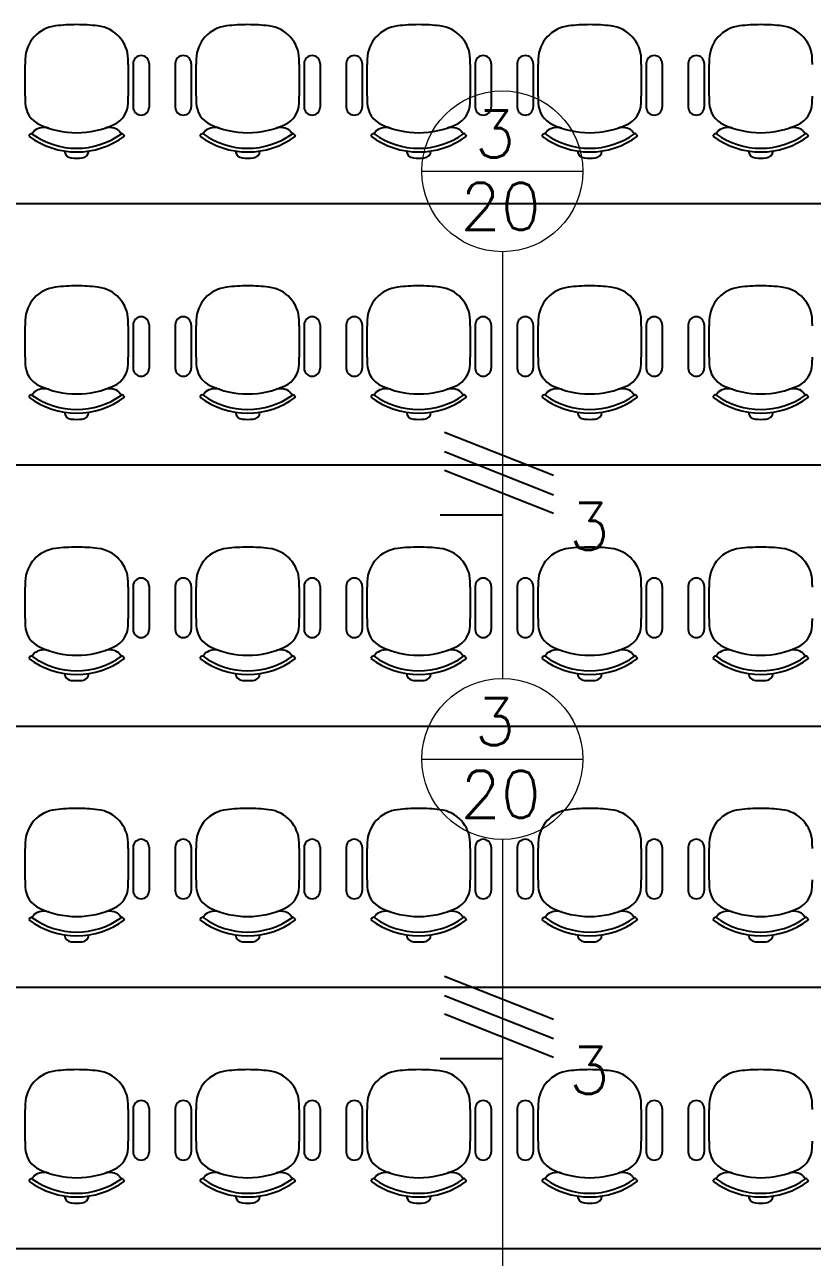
# Model space of a CAD drawing. Extents: x 1.6 to 100.8, y -3.3 to 55.9.
# Drawn here: x 58.605 to 61.619, y 15.222 to 19.94 of the extents above; entities that cross this region are included whole.
import ezdxf

# ---------------------------------------------------------------- set-up
doc = ezdxf.new("R2010")
doc.units = 0
doc.header["$MEASUREMENT"] = 0
doc.layers.get('0').update_dxf_attribs({"linetype": 'CONTINUOUS'})
for name, color, linetype in [('2-MATERIAIS', 2, 'CONTINUOUS'), ('FIACAO', 6, 'CONTINUOUS'), ('Texto', 2, 'CONTINUOUS'), ('Tub_Eletr_parede', 3, 'CONTINUOUS')]:
    doc.layers.add(name, color=color, linetype=linetype)
doc.styles.add('TXT_TEXTO', font='ROMANS.shx')

msp = doc.modelspace()

# ---------------------------------------------------------------- linework, layer by layer
at = {"color": 8}
for p, q in [((58.6068, 19.6671), (58.6068, 19.7875)), ((59.0016, 19.7875), (59.0016, 19.6671)), ((59.0203, 19.7914), (59.0203, 19.6249)), ((59.0814, 19.7914), (59.0814, 19.6249)), ((59.1814, 19.7914), (59.1814, 19.6249)), ((59.2425, 19.7914), (59.2425, 19.6249)), ((59.2613, 19.6671), (59.2613, 19.7875)), ((59.6561, 19.7875), (59.6561, 19.6671)), ((59.6748, 19.7914), (59.6748, 19.6249)), ((59.7359, 19.7914), (59.7359, 19.6249)), ((59.8359, 19.7914), (59.8359, 19.6249)), ((59.897, 19.7914), (59.897, 19.6249)), ((59.9157, 19.6671), (59.9157, 19.7875)), ((60.3105, 19.7875), (60.3105, 19.6671)), ((60.3292, 19.7914), (60.3292, 19.6249)), ((60.3903, 19.7914), (60.3903, 19.6249)), ((60.4903, 19.7914), (60.4903, 19.6249)), ((60.5514, 19.7914), (60.5514, 19.6249)), ((60.5701, 19.6671), (60.5701, 19.7875)), ((60.9649, 19.7875), (60.9649, 19.6671)), ((60.9837, 19.7914), (60.9837, 19.6249)), ((61.0448, 19.7914), (61.0448, 19.6249)), ((61.1448, 19.7914), (61.1448, 19.6249)), ((61.2059, 19.7914), (61.2059, 19.6249)), ((61.2246, 19.6671), (61.2246, 19.7875)), ((58.6426, 19.5352), (58.6332, 19.5226)), ((58.9658, 19.5352), (58.9753, 19.5226)), ((59.2971, 19.5352), (59.2876, 19.5226)), ((59.6202, 19.5352), (59.6297, 19.5226)), ((59.9515, 19.5352), (59.942, 19.5226)), ((60.2747, 19.5352), (60.2842, 19.5226)), ((60.606, 19.5352), (60.5965, 19.5226)), ((60.9291, 19.5352), (60.9386, 19.5226)), ((61.2604, 19.5352), (61.2509, 19.5226)), ((61.5836, 19.5352), (61.593, 19.5226)), ((58.6266, 19.5217), (58.6209, 19.5141)), ((58.9819, 19.5217), (58.9875, 19.5141)), ((59.281, 19.5217), (59.2754, 19.5141)), ((59.6363, 19.5217), (59.642, 19.5141)), ((59.9355, 19.5217), (59.9298, 19.5141)), ((60.2907, 19.5217), (60.2964, 19.5141)), ((60.5899, 19.5217), (60.5842, 19.5141)), ((60.9452, 19.5217), (60.9508, 19.5141)), ((61.2444, 19.5217), (61.2387, 19.5141)), ((61.5996, 19.5217), (61.6053, 19.5141)), ((64.0081, 19.2542), (56.8581, 19.2542)), ((58.6068, 18.6671), (58.6068, 18.7875)), ((59.0016, 18.7875), (59.0016, 18.6671)), ((59.0203, 18.7914), (59.0203, 18.6249)), ((59.0814, 18.7914), (59.0814, 18.6249)), ((59.1814, 18.7914), (59.1814, 18.6249)), ((59.2425, 18.7914), (59.2425, 18.6249)), ((59.2613, 18.6671), (59.2613, 18.7875)), ((59.6561, 18.7875), (59.6561, 18.6671)), ((59.6748, 18.7914), (59.6748, 18.6249)), ((59.7359, 18.7914), (59.7359, 18.6249)), ((59.8359, 18.7914), (59.8359, 18.6249)), ((59.897, 18.7914), (59.897, 18.6249)), ((59.9157, 18.6671), (59.9157, 18.7875)), ((60.3105, 18.7875), (60.3105, 18.6671)), ((60.3292, 18.7914), (60.3292, 18.6249)), ((60.3903, 18.7914), (60.3903, 18.6249)), ((60.4903, 18.7914), (60.4903, 18.6249)), ((60.5514, 18.7914), (60.5514, 18.6249)), ((60.5701, 18.6671), (60.5701, 18.7875)), ((60.9649, 18.7875), (60.9649, 18.6671)), ((60.9837, 18.7914), (60.9837, 18.6249)), ((61.0448, 18.7914), (61.0448, 18.6249)), ((61.1448, 18.7914), (61.1448, 18.6249)), ((61.2059, 18.7914), (61.2059, 18.6249)), ((61.2246, 18.6671), (61.2246, 18.7875)), ((58.6266, 18.5217), (58.6209, 18.5141)), ((58.6426, 18.5352), (58.6332, 18.5226)), ((58.9658, 18.5352), (58.9753, 18.5226)), ((58.9819, 18.5217), (58.9875, 18.5141)), ((59.281, 18.5217), (59.2754, 18.5141)), ((59.2971, 18.5352), (59.2876, 18.5226)), ((59.6202, 18.5352), (59.6297, 18.5226)), ((59.6363, 18.5217), (59.642, 18.5141)), ((59.9355, 18.5217), (59.9298, 18.5141)), ((59.9515, 18.5352), (59.942, 18.5226)), ((60.2747, 18.5352), (60.2842, 18.5226)), ((60.2907, 18.5217), (60.2964, 18.5141)), ((60.5899, 18.5217), (60.5842, 18.5141)), ((60.606, 18.5352), (60.5965, 18.5226)), ((60.9291, 18.5352), (60.9386, 18.5226)), ((60.9452, 18.5217), (60.9508, 18.5141)), ((61.2444, 18.5217), (61.2387, 18.5141)), ((61.2604, 18.5352), (61.2509, 18.5226)), ((61.5836, 18.5352), (61.593, 18.5226)), ((61.5996, 18.5217), (61.6053, 18.5141)), ((64.0081, 18.2542), (56.8581, 18.2542)), ((59.0203, 17.7914), (59.0203, 17.6249)), ((59.0814, 17.7914), (59.0814, 17.6249)), ((59.1814, 17.7914), (59.1814, 17.6249)), ((59.2425, 17.7914), (59.2425, 17.6249)), ((59.6748, 17.7914), (59.6748, 17.6249)), ((59.7359, 17.7914), (59.7359, 17.6249)), ((59.8359, 17.7914), (59.8359, 17.6249)), ((59.897, 17.7914), (59.897, 17.6249)), ((60.3292, 17.7914), (60.3292, 17.6249)), ((60.3903, 17.7914), (60.3903, 17.6249)), ((60.4903, 17.7914), (60.4903, 17.6249)), ((60.5514, 17.7914), (60.5514, 17.6249)), ((60.9837, 17.7914), (60.9837, 17.6249)), ((61.0448, 17.7914), (61.0448, 17.6249)), ((61.1448, 17.7914), (61.1448, 17.6249)), ((61.2059, 17.7914), (61.2059, 17.6249)), ((58.6068, 17.6671), (58.6068, 17.7875)), ((59.0016, 17.7875), (59.0016, 17.6671)), ((59.2613, 17.6671), (59.2613, 17.7875)), ((59.6561, 17.7875), (59.6561, 17.6671)), ((59.9157, 17.6671), (59.9157, 17.7875)), ((60.3105, 17.7875), (60.3105, 17.6671)), ((60.5701, 17.6671), (60.5701, 17.7875)), ((60.9649, 17.7875), (60.9649, 17.6671)), ((61.2246, 17.6671), (61.2246, 17.7875)), ((58.6266, 17.5217), (58.6209, 17.5141)), ((58.6426, 17.5352), (58.6332, 17.5226)), ((58.9658, 17.5352), (58.9753, 17.5226)), ((58.9819, 17.5217), (58.9875, 17.5141)), ((59.281, 17.5217), (59.2754, 17.5141)), ((59.2971, 17.5352), (59.2876, 17.5226)), ((59.6202, 17.5352), (59.6297, 17.5226)), ((59.6363, 17.5217), (59.642, 17.5141)), ((59.9355, 17.5217), (59.9298, 17.5141)), ((59.9515, 17.5352), (59.942, 17.5226)), ((60.2747, 17.5352), (60.2842, 17.5226)), ((60.2907, 17.5217), (60.2964, 17.5141)), ((60.5899, 17.5217), (60.5842, 17.5141)), ((60.606, 17.5352), (60.5965, 17.5226)), ((60.9291, 17.5352), (60.9386, 17.5226)), ((60.9452, 17.5217), (60.9508, 17.5141)), ((61.2444, 17.5217), (61.2387, 17.5141)), ((61.2604, 17.5352), (61.2509, 17.5226)), ((61.5836, 17.5352), (61.593, 17.5226)), ((61.5996, 17.5217), (61.6053, 17.5141)), ((64.0081, 17.2542), (56.8581, 17.2542)), ((58.6068, 16.6671), (58.6068, 16.7875)), ((59.0016, 16.7875), (59.0016, 16.6671)), ((59.0203, 16.7914), (59.0203, 16.6249)), ((59.0814, 16.7914), (59.0814, 16.6249)), ((59.1814, 16.7914), (59.1814, 16.6249)), ((59.2425, 16.7914), (59.2425, 16.6249)), ((59.2613, 16.6671), (59.2613, 16.7875)), ((59.6561, 16.7875), (59.6561, 16.6671)), ((59.6748, 16.7914), (59.6748, 16.6249)), ((59.7359, 16.7914), (59.7359, 16.6249)), ((59.8359, 16.7914), (59.8359, 16.6249)), ((59.897, 16.7914), (59.897, 16.6249)), ((59.9157, 16.6671), (59.9157, 16.7875)), ((60.3105, 16.7875), (60.3105, 16.6671)), ((60.3292, 16.7914), (60.3292, 16.6249)), ((60.3903, 16.7914), (60.3903, 16.6249)), ((60.4903, 16.7914), (60.4903, 16.6249)), ((60.5514, 16.7914), (60.5514, 16.6249)), ((60.5701, 16.6671), (60.5701, 16.7875)), ((60.9649, 16.7875), (60.9649, 16.6671)), ((60.9837, 16.7914), (60.9837, 16.6249)), ((61.0448, 16.7914), (61.0448, 16.6249)), ((61.1448, 16.7914), (61.1448, 16.6249)), ((61.2059, 16.7914), (61.2059, 16.6249)), ((61.2246, 16.6671), (61.2246, 16.7875)), ((58.6266, 16.5217), (58.6209, 16.5141)), ((58.6426, 16.5352), (58.6332, 16.5226)), ((58.9658, 16.5352), (58.9753, 16.5226)), ((58.9819, 16.5217), (58.9875, 16.5141)), ((59.281, 16.5217), (59.2754, 16.5141)), ((59.2971, 16.5352), (59.2876, 16.5226)), ((59.6202, 16.5352), (59.6297, 16.5226)), ((59.6363, 16.5217), (59.642, 16.5141)), ((59.9355, 16.5217), (59.9298, 16.5141)), ((59.9515, 16.5352), (59.942, 16.5226)), ((60.2747, 16.5352), (60.2842, 16.5226)), ((60.2907, 16.5217), (60.2964, 16.5141)), ((60.5899, 16.5217), (60.5842, 16.5141)), ((60.606, 16.5352), (60.5965, 16.5226)), ((60.9291, 16.5352), (60.9386, 16.5226)), ((60.9452, 16.5217), (60.9508, 16.5141)), ((61.2444, 16.5217), (61.2387, 16.5141)), ((61.2604, 16.5352), (61.2509, 16.5226)), ((61.5836, 16.5352), (61.593, 16.5226)), ((61.5996, 16.5217), (61.6053, 16.5141)), ((64.0081, 16.2542), (56.8581, 16.2542)), ((58.6068, 15.6671), (58.6068, 15.7875)), ((59.0016, 15.7875), (59.0016, 15.6671)), ((59.0203, 15.7914), (59.0203, 15.6249)), ((59.0814, 15.7914), (59.0814, 15.6249)), ((59.1814, 15.7914), (59.1814, 15.6249)), ((59.2425, 15.7914), (59.2425, 15.6249)), ((59.2613, 15.6671), (59.2613, 15.7875)), ((59.6561, 15.7875), (59.6561, 15.6671)), ((59.6748, 15.7914), (59.6748, 15.6249)), ((59.7359, 15.7914), (59.7359, 15.6249)), ((59.8359, 15.7914), (59.8359, 15.6249)), ((59.897, 15.7914), (59.897, 15.6249)), ((59.9157, 15.6671), (59.9157, 15.7875)), ((60.3105, 15.7875), (60.3105, 15.6671)), ((60.3292, 15.7914), (60.3292, 15.6249)), ((60.3903, 15.7914), (60.3903, 15.6249)), ((60.4903, 15.7914), (60.4903, 15.6249)), ((60.5514, 15.7914), (60.5514, 15.6249)), ((60.5701, 15.6671), (60.5701, 15.7875)), ((60.9649, 15.7875), (60.9649, 15.6671)), ((60.9837, 15.7914), (60.9837, 15.6249)), ((61.0448, 15.7914), (61.0448, 15.6249)), ((61.1448, 15.7914), (61.1448, 15.6249)), ((61.2059, 15.7914), (61.2059, 15.6249)), ((61.2246, 15.6671), (61.2246, 15.7875)), ((58.6426, 15.5352), (58.6332, 15.5226)), ((58.9658, 15.5352), (58.9753, 15.5226)), ((59.2971, 15.5352), (59.2876, 15.5226)), ((59.6202, 15.5352), (59.6297, 15.5226)), ((59.9515, 15.5352), (59.942, 15.5226)), ((60.2747, 15.5352), (60.2842, 15.5226)), ((60.606, 15.5352), (60.5965, 15.5226)), ((60.9291, 15.5352), (60.9386, 15.5226)), ((61.2604, 15.5352), (61.2509, 15.5226)), ((61.5836, 15.5352), (61.593, 15.5226)), ((58.6266, 15.5217), (58.6209, 15.5141)), ((58.9819, 15.5217), (58.9875, 15.5141)), ((59.281, 15.5217), (59.2754, 15.5141)), ((59.6363, 15.5217), (59.642, 15.5141)), ((59.9355, 15.5217), (59.9298, 15.5141)), ((60.2907, 15.5217), (60.2964, 15.5141)), ((60.5899, 15.5217), (60.5842, 15.5141)), ((60.9452, 15.5217), (60.9508, 15.5141)), ((61.2444, 15.5217), (61.2387, 15.5141)), ((61.5996, 15.5217), (61.6053, 15.5141)), ((64.0081, 15.2542), (56.8581, 15.2542))]:
    msp.add_line(p, q, dxfattribs=at)
for centre, radius, start, end in [((58.7387, 19.8048), 0.1316, 96.845, 178.2707), ((58.8042, 19.2588), 0.6815, 90, 96.845), ((58.8042, 19.2588), 0.6815, 83.155, 90), ((58.8698, 19.8048), 0.1316, 1.7293, 83.155), ((59.3931, 19.8048), 0.1316, 96.845, 178.2707), ((59.4587, 19.2588), 0.6815, 90, 96.845), ((59.4587, 19.2588), 0.6815, 83.155, 90), ((59.5242, 19.8048), 0.1316, 1.7293, 83.155), ((60.0476, 19.8048), 0.1316, 96.845, 178.2707), ((60.1131, 19.2588), 0.6815, 90, 96.845), ((60.1131, 19.2588), 0.6815, 83.155, 90), ((60.1786, 19.8048), 0.1316, 1.7293, 83.155), ((60.702, 19.8048), 0.1316, 96.845, 178.2707), ((60.7675, 19.2588), 0.6815, 90, 96.845), ((60.7675, 19.2588), 0.6815, 83.155, 90), ((60.8331, 19.8048), 0.1316, 1.7293, 83.155), ((61.3564, 19.8048), 0.1316, 96.845, 178.2707), ((61.422, 19.2588), 0.6815, 90, 96.845), ((61.422, 19.2588), 0.6815, 83.155, 90), ((61.4875, 19.8048), 0.1316, 1.7293, 83.155), ((59.0509, 19.7914), 0.0306, 0, 180), ((59.212, 19.7914), 0.0306, 0, 180), ((59.7053, 19.7914), 0.0306, 0, 180), ((59.8664, 19.7914), 0.0306, 0, 180), ((60.3598, 19.7914), 0.0306, 0, 180), ((60.5209, 19.7914), 0.0306, 0, 180), ((61.0142, 19.7914), 0.0306, 0, 180), ((61.1753, 19.7914), 0.0306, 0, 180), ((59.3118, 19.7875), 0.705, 178.2707, 180), ((58.2966, 19.7875), 0.705, 0, 1.7293), ((59.9663, 19.7875), 0.705, 178.2707, 180), ((58.9511, 19.7875), 0.705, 0, 1.7293), ((60.6207, 19.7875), 0.705, 178.2707, 180), ((59.6055, 19.7875), 0.705, 0, 1.7293), ((61.2751, 19.7875), 0.705, 178.2707, 180), ((60.2599, 19.7875), 0.705, 0, 1.7293), ((61.9296, 19.7875), 0.705, 178.2707, 180), ((60.9144, 19.7875), 0.705, 0, 1.7293), ((59.4998, 19.6671), 0.893, 180, 181.6926), ((58.7012, 19.6435), 0.094, 181.6926, 245.0612), ((58.9073, 19.6435), 0.094, 294.9388, 358.3074), ((58.1086, 19.6671), 0.893, 358.3074, 360), ((60.1543, 19.6671), 0.893, 180, 181.6926), ((59.3556, 19.6435), 0.094, 181.6926, 245.0612), ((59.5617, 19.6435), 0.094, 294.9388, 358.3074), ((58.7631, 19.6671), 0.893, 358.3074, 360), ((60.8087, 19.6671), 0.893, 180, 181.6926), ((60.01, 19.6435), 0.094, 181.6926, 245.0612), ((60.2162, 19.6435), 0.094, 294.9388, 358.3074), ((59.4175, 19.6671), 0.893, 358.3074, 360), ((61.4631, 19.6671), 0.893, 180, 181.6926), ((60.6645, 19.6435), 0.094, 181.6926, 245.0612), ((60.8706, 19.6435), 0.094, 294.9388, 358.3074), ((60.0719, 19.6671), 0.893, 358.3074, 360), ((62.1176, 19.6671), 0.893, 180, 181.6926), ((61.3189, 19.6435), 0.094, 181.6926, 245.0612), ((61.525, 19.6435), 0.094, 294.9388, 358.3074), ((60.7264, 19.6671), 0.893, 358.3074, 360), ((59.0509, 19.6249), 0.0306, 180, 0), ((59.212, 19.6249), 0.0306, 180, 0), ((59.7053, 19.6249), 0.0306, 180, 0), ((59.8664, 19.6249), 0.0306, 180, 0), ((60.3598, 19.6249), 0.0306, 180, 0), ((60.5209, 19.6249), 0.0306, 180, 0), ((61.0142, 19.6249), 0.0306, 180, 0), ((61.1753, 19.6249), 0.0306, 180, 0), ((58.6789, 19.4846), 0.0623, 74.2604, 125.6595), ((58.8042, 19.8651), 0.3384, 245.0612, 270), ((58.8042, 19.8651), 0.3384, 270, 294.9388), ((58.9295, 19.4846), 0.0623, 54.3405, 105.7396), ((59.3334, 19.4846), 0.0623, 74.2604, 125.6595), ((59.4587, 19.8651), 0.3384, 245.0612, 270), ((59.4587, 19.8651), 0.3384, 270, 294.9388), ((59.5839, 19.4846), 0.0623, 54.3405, 105.7396), ((59.9878, 19.4846), 0.0623, 74.2604, 125.6595), ((60.1131, 19.8651), 0.3384, 245.0612, 270), ((60.1131, 19.8651), 0.3384, 270, 294.9388), ((60.2384, 19.4846), 0.0623, 54.3405, 105.7396), ((60.6423, 19.4846), 0.0623, 74.2604, 125.6595), ((60.7675, 19.8651), 0.3384, 245.0612, 270), ((60.7675, 19.8651), 0.3384, 270, 294.9388), ((60.8928, 19.4846), 0.0623, 54.3405, 105.7396), ((61.2967, 19.4846), 0.0623, 74.2604, 125.6595), ((61.422, 19.8651), 0.3384, 245.0612, 270), ((61.422, 19.8651), 0.3384, 270, 294.9388), ((61.5473, 19.4846), 0.0623, 54.3405, 105.7396), ((58.8042, 19.7585), 0.3055, 233.1301, 306.8699), ((58.6303, 19.5188), 0.0047, 54.0396, 143.1301), ((58.8042, 19.7585), 0.2914, 234.0396, 305.9604), ((58.9781, 19.5188), 0.0047, 36.8699, 125.9604), ((59.4587, 19.7585), 0.3055, 233.1301, 306.8699), ((59.2848, 19.5188), 0.0047, 54.0396, 143.1301), ((59.4587, 19.7585), 0.2914, 234.0396, 305.9604), ((59.6325, 19.5188), 0.0047, 36.8699, 125.9604), ((60.1131, 19.7585), 0.3055, 233.1301, 306.8699), ((59.9392, 19.5188), 0.0047, 54.0396, 143.1301), ((60.1131, 19.7585), 0.2914, 234.0396, 305.9604), ((60.287, 19.5188), 0.0047, 36.8699, 125.9604), ((60.7675, 19.7585), 0.3055, 233.1301, 306.8699), ((60.5937, 19.5188), 0.0047, 54.0396, 143.1301), ((60.7675, 19.7585), 0.2914, 234.0396, 305.9604), ((60.9414, 19.5188), 0.0047, 36.8699, 125.9604), ((61.422, 19.7585), 0.3055, 233.1301, 306.8699), ((61.2481, 19.5188), 0.0047, 54.0396, 143.1301), ((61.422, 19.7585), 0.2914, 234.0396, 305.9604), ((61.5959, 19.5188), 0.0047, 36.8699, 125.9604), ((58.7854, 19.4583), 0.0282, 183.3719, 266.4167), ((58.823, 19.4583), 0.0282, 273.5833, 356.6281), ((59.4399, 19.4583), 0.0282, 183.3719, 266.4167), ((59.4775, 19.4583), 0.0282, 273.5833, 356.6281), ((60.0943, 19.4583), 0.0282, 183.3719, 266.4167), ((60.1319, 19.4583), 0.0282, 273.5833, 356.6281), ((60.7487, 19.4583), 0.0282, 183.3719, 266.4167), ((60.7863, 19.4583), 0.0282, 273.5833, 356.6281), ((61.4032, 19.4583), 0.0282, 183.3719, 266.4167), ((61.4408, 19.4583), 0.0282, 273.5833, 356.6281), ((58.8042, 19.7585), 0.329, 266.4167, 273.5833), ((59.4587, 19.7585), 0.329, 266.4167, 273.5833), ((60.1131, 19.7585), 0.329, 266.4167, 273.5833), ((60.7675, 19.7585), 0.329, 266.4167, 273.5833), ((61.422, 19.7585), 0.329, 266.4167, 273.5833), ((58.7387, 18.8048), 0.1316, 96.845, 178.2707), ((58.8042, 18.2588), 0.6815, 90, 96.845), ((58.8042, 18.2588), 0.6815, 83.155, 90), ((58.8698, 18.8048), 0.1316, 1.7293, 83.155), ((59.3931, 18.8048), 0.1316, 96.845, 178.2707), ((59.4587, 18.2588), 0.6815, 90, 96.845), ((59.4587, 18.2588), 0.6815, 83.155, 90), ((59.5242, 18.8048), 0.1316, 1.7293, 83.155), ((60.0476, 18.8048), 0.1316, 96.845, 178.2707), ((60.1131, 18.2588), 0.6815, 90, 96.845), ((60.1131, 18.2588), 0.6815, 83.155, 90), ((60.1786, 18.8048), 0.1316, 1.7293, 83.155), ((60.702, 18.8048), 0.1316, 96.845, 178.2707), ((60.7675, 18.2588), 0.6815, 90, 96.845), ((60.7675, 18.2588), 0.6815, 83.155, 90), ((60.8331, 18.8048), 0.1316, 1.7293, 83.155), ((61.3564, 18.8048), 0.1316, 96.845, 178.2707), ((61.422, 18.2588), 0.6815, 90, 96.845), ((61.422, 18.2588), 0.6815, 83.155, 90), ((61.4875, 18.8048), 0.1316, 1.7293, 83.155), ((59.3118, 18.7875), 0.705, 178.2707, 180), ((58.2966, 18.7875), 0.705, 0, 1.7293), ((59.0509, 18.7914), 0.0306, 0, 180), ((59.212, 18.7914), 0.0306, 0, 180), ((59.9663, 18.7875), 0.705, 178.2707, 180), ((58.9511, 18.7875), 0.705, 0, 1.7293), ((59.7053, 18.7914), 0.0306, 0, 180), ((59.8664, 18.7914), 0.0306, 0, 180), ((60.6207, 18.7875), 0.705, 178.2707, 180), ((59.6055, 18.7875), 0.705, 0, 1.7293), ((60.3598, 18.7914), 0.0306, 0, 180), ((60.5209, 18.7914), 0.0306, 0, 180), ((61.2751, 18.7875), 0.705, 178.2707, 180), ((60.2599, 18.7875), 0.705, 0, 1.7293), ((61.0142, 18.7914), 0.0306, 0, 180), ((61.1753, 18.7914), 0.0306, 0, 180), ((61.9296, 18.7875), 0.705, 178.2707, 180), ((60.9144, 18.7875), 0.705, 0, 1.7293), ((59.4998, 18.6671), 0.893, 180, 181.6926), ((58.7012, 18.6435), 0.094, 181.6926, 245.0612), ((58.9073, 18.6435), 0.094, 294.9388, 358.3074), ((58.1086, 18.6671), 0.893, 358.3074, 360), ((60.1543, 18.6671), 0.893, 180, 181.6926), ((59.3556, 18.6435), 0.094, 181.6926, 245.0612), ((59.5617, 18.6435), 0.094, 294.9388, 358.3074), ((58.7631, 18.6671), 0.893, 358.3074, 360), ((60.8087, 18.6671), 0.893, 180, 181.6926), ((60.01, 18.6435), 0.094, 181.6926, 245.0612), ((60.2162, 18.6435), 0.094, 294.9388, 358.3074), ((59.4175, 18.6671), 0.893, 358.3074, 360), ((61.4631, 18.6671), 0.893, 180, 181.6926), ((60.6645, 18.6435), 0.094, 181.6926, 245.0612), ((60.8706, 18.6435), 0.094, 294.9388, 358.3074), ((60.0719, 18.6671), 0.893, 358.3074, 360), ((62.1176, 18.6671), 0.893, 180, 181.6926), ((61.3189, 18.6435), 0.094, 181.6926, 245.0612), ((61.525, 18.6435), 0.094, 294.9388, 358.3074), ((60.7264, 18.6671), 0.893, 358.3074, 360), ((59.0509, 18.6249), 0.0306, 180, 0), ((59.212, 18.6249), 0.0306, 180, 0), ((59.7053, 18.6249), 0.0306, 180, 0), ((59.8664, 18.6249), 0.0306, 180, 0), ((60.3598, 18.6249), 0.0306, 180, 0), ((60.5209, 18.6249), 0.0306, 180, 0), ((61.0142, 18.6249), 0.0306, 180, 0), ((61.1753, 18.6249), 0.0306, 180, 0), ((58.6789, 18.4846), 0.0623, 74.2604, 125.6595), ((58.8042, 18.8651), 0.3384, 245.0612, 270), ((58.8042, 18.8651), 0.3384, 270, 294.9388), ((58.9295, 18.4846), 0.0623, 54.3405, 105.7396), ((59.3334, 18.4846), 0.0623, 74.2604, 125.6595), ((59.4587, 18.8651), 0.3384, 245.0612, 270), ((59.4587, 18.8651), 0.3384, 270, 294.9388), ((59.5839, 18.4846), 0.0623, 54.3405, 105.7396), ((59.9878, 18.4846), 0.0623, 74.2604, 125.6595), ((60.1131, 18.8651), 0.3384, 245.0612, 270), ((60.1131, 18.8651), 0.3384, 270, 294.9388), ((60.2384, 18.4846), 0.0623, 54.3405, 105.7396), ((60.6423, 18.4846), 0.0623, 74.2604, 125.6595), ((60.7675, 18.8651), 0.3384, 245.0612, 270), ((60.7675, 18.8651), 0.3384, 270, 294.9388), ((60.8928, 18.4846), 0.0623, 54.3405, 105.7396), ((61.2967, 18.4846), 0.0623, 74.2604, 125.6595), ((61.422, 18.8651), 0.3384, 245.0612, 270), ((61.422, 18.8651), 0.3384, 270, 294.9388), ((61.5473, 18.4846), 0.0623, 54.3405, 105.7396), ((58.8042, 18.7585), 0.3055, 233.1301, 306.8699), ((58.6303, 18.5188), 0.0047, 54.0396, 143.1301), ((58.8042, 18.7585), 0.2914, 234.0396, 305.9604), ((58.9781, 18.5188), 0.0047, 36.8699, 125.9604), ((59.4587, 18.7585), 0.3055, 233.1301, 306.8699), ((59.2848, 18.5188), 0.0047, 54.0396, 143.1301), ((59.4587, 18.7585), 0.2914, 234.0396, 305.9604), ((59.6325, 18.5188), 0.0047, 36.8699, 125.9604), ((60.1131, 18.7585), 0.3055, 233.1301, 306.8699), ((59.9392, 18.5188), 0.0047, 54.0396, 143.1301), ((60.1131, 18.7585), 0.2914, 234.0396, 305.9604), ((60.287, 18.5188), 0.0047, 36.8699, 125.9604), ((60.7675, 18.7585), 0.3055, 233.1301, 306.8699), ((60.5937, 18.5188), 0.0047, 54.0396, 143.1301), ((60.7675, 18.7585), 0.2914, 234.0396, 305.9604), ((60.9414, 18.5188), 0.0047, 36.8699, 125.9604), ((61.422, 18.7585), 0.3055, 233.1301, 306.8699), ((61.2481, 18.5188), 0.0047, 54.0396, 143.1301), ((61.422, 18.7585), 0.2914, 234.0396, 305.9604), ((61.5959, 18.5188), 0.0047, 36.8699, 125.9604), ((58.7854, 18.4583), 0.0282, 183.3719, 266.4167), ((58.823, 18.4583), 0.0282, 273.5833, 356.6281), ((59.4399, 18.4583), 0.0282, 183.3719, 266.4167), ((59.4775, 18.4583), 0.0282, 273.5833, 356.6281), ((60.0943, 18.4583), 0.0282, 183.3719, 266.4167), ((60.1319, 18.4583), 0.0282, 273.5833, 356.6281), ((60.7487, 18.4583), 0.0282, 183.3719, 266.4167), ((60.7863, 18.4583), 0.0282, 273.5833, 356.6281), ((61.4032, 18.4583), 0.0282, 183.3719, 266.4167), ((61.4408, 18.4583), 0.0282, 273.5833, 356.6281), ((58.8042, 18.7585), 0.329, 266.4167, 273.5833), ((59.4587, 18.7585), 0.329, 266.4167, 273.5833), ((60.1131, 18.7585), 0.329, 266.4167, 273.5833), ((60.7675, 18.7585), 0.329, 266.4167, 273.5833), ((61.422, 18.7585), 0.329, 266.4167, 273.5833), ((58.7387, 17.8048), 0.1316, 96.845, 178.2707), ((58.8042, 17.2588), 0.6815, 90, 96.845), ((58.8042, 17.2588), 0.6815, 83.155, 90), ((58.8698, 17.8048), 0.1316, 1.7293, 83.155), ((59.3931, 17.8048), 0.1316, 96.845, 178.2707), ((59.4587, 17.2588), 0.6815, 90, 96.845), ((59.4587, 17.2588), 0.6815, 83.155, 90), ((59.5242, 17.8048), 0.1316, 1.7293, 83.155), ((60.0476, 17.8048), 0.1316, 96.845, 178.2707), ((60.1131, 17.2588), 0.6815, 90, 96.845), ((60.1131, 17.2588), 0.6815, 83.155, 90), ((60.1786, 17.8048), 0.1316, 1.7293, 83.155), ((60.702, 17.8048), 0.1316, 96.845, 178.2707), ((60.7675, 17.2588), 0.6815, 90, 96.845), ((60.7675, 17.2588), 0.6815, 83.155, 90), ((60.8331, 17.8048), 0.1316, 1.7293, 83.155), ((61.3564, 17.8048), 0.1316, 96.845, 178.2707), ((61.422, 17.2588), 0.6815, 90, 96.845), ((61.422, 17.2588), 0.6815, 83.155, 90), ((61.4875, 17.8048), 0.1316, 1.7293, 83.155), ((59.3118, 17.7875), 0.705, 178.2707, 180), ((58.2966, 17.7875), 0.705, 0, 1.7293), ((59.0509, 17.7914), 0.0306, 0, 180), ((59.212, 17.7914), 0.0306, 0, 180), ((59.9663, 17.7875), 0.705, 178.2707, 180), ((58.9511, 17.7875), 0.705, 0, 1.7293), ((59.7053, 17.7914), 0.0306, 0, 180), ((59.8664, 17.7914), 0.0306, 0, 180), ((60.6207, 17.7875), 0.705, 178.2707, 180), ((59.6055, 17.7875), 0.705, 0, 1.7293), ((60.3598, 17.7914), 0.0306, 0, 180), ((60.5209, 17.7914), 0.0306, 0, 180), ((61.2751, 17.7875), 0.705, 178.2707, 180), ((60.2599, 17.7875), 0.705, 0, 1.7293), ((61.0142, 17.7914), 0.0306, 0, 180), ((61.1753, 17.7914), 0.0306, 0, 180), ((61.9296, 17.7875), 0.705, 178.2707, 180), ((60.9144, 17.7875), 0.705, 0, 1.7293), ((59.4998, 17.6671), 0.893, 180, 181.6926), ((58.1086, 17.6671), 0.893, 358.3074, 360), ((60.1543, 17.6671), 0.893, 180, 181.6926), ((58.7631, 17.6671), 0.893, 358.3074, 360), ((60.8087, 17.6671), 0.893, 180, 181.6926), ((59.4175, 17.6671), 0.893, 358.3074, 360), ((61.4631, 17.6671), 0.893, 180, 181.6926), ((60.0719, 17.6671), 0.893, 358.3074, 360), ((62.1176, 17.6671), 0.893, 180, 181.6926), ((60.7264, 17.6671), 0.893, 358.3074, 360), ((58.7012, 17.6435), 0.094, 181.6926, 245.0612), ((58.9073, 17.6435), 0.094, 294.9388, 358.3074), ((59.0509, 17.6249), 0.0306, 180, 0), ((59.212, 17.6249), 0.0306, 180, 0), ((59.3556, 17.6435), 0.094, 181.6926, 245.0612), ((59.5617, 17.6435), 0.094, 294.9388, 358.3074), ((59.7053, 17.6249), 0.0306, 180, 0), ((59.8664, 17.6249), 0.0306, 180, 0), ((60.01, 17.6435), 0.094, 181.6926, 245.0612), ((60.2162, 17.6435), 0.094, 294.9388, 358.3074), ((60.3598, 17.6249), 0.0306, 180, 0), ((60.5209, 17.6249), 0.0306, 180, 0), ((60.6645, 17.6435), 0.094, 181.6926, 245.0612), ((60.8706, 17.6435), 0.094, 294.9388, 358.3074), ((61.0142, 17.6249), 0.0306, 180, 0), ((61.1753, 17.6249), 0.0306, 180, 0), ((61.3189, 17.6435), 0.094, 181.6926, 245.0612), ((61.525, 17.6435), 0.094, 294.9388, 358.3074), ((58.8042, 17.8651), 0.3384, 245.0612, 270), ((58.8042, 17.8651), 0.3384, 270, 294.9388), ((59.4587, 17.8651), 0.3384, 245.0612, 270), ((59.4587, 17.8651), 0.3384, 270, 294.9388), ((60.1131, 17.8651), 0.3384, 245.0612, 270), ((60.1131, 17.8651), 0.3384, 270, 294.9388), ((60.7675, 17.8651), 0.3384, 245.0612, 270), ((60.7675, 17.8651), 0.3384, 270, 294.9388), ((61.422, 17.8651), 0.3384, 245.0612, 270), ((61.422, 17.8651), 0.3384, 270, 294.9388), ((58.8042, 17.7585), 0.3055, 233.1301, 306.8699), ((58.6303, 17.5188), 0.0047, 54.0396, 143.1301), ((58.8042, 17.7585), 0.2914, 234.0396, 305.9604), ((58.6789, 17.4846), 0.0623, 74.2604, 125.6595), ((58.9295, 17.4846), 0.0623, 54.3405, 105.7396), ((58.9781, 17.5188), 0.0047, 36.8699, 125.9604), ((59.4587, 17.7585), 0.3055, 233.1301, 306.8699), ((59.2848, 17.5188), 0.0047, 54.0396, 143.1301), ((59.4587, 17.7585), 0.2914, 234.0396, 305.9604), ((59.3334, 17.4846), 0.0623, 74.2604, 125.6595), ((59.5839, 17.4846), 0.0623, 54.3405, 105.7396), ((59.6325, 17.5188), 0.0047, 36.8699, 125.9604), ((60.1131, 17.7585), 0.3055, 233.1301, 306.8699), ((59.9392, 17.5188), 0.0047, 54.0396, 143.1301), ((60.1131, 17.7585), 0.2914, 234.0396, 305.9604), ((59.9878, 17.4846), 0.0623, 74.2604, 125.6595), ((60.2384, 17.4846), 0.0623, 54.3405, 105.7396), ((60.287, 17.5188), 0.0047, 36.8699, 125.9604), ((60.7675, 17.7585), 0.3055, 233.1301, 306.8699), ((60.5937, 17.5188), 0.0047, 54.0396, 143.1301), ((60.7675, 17.7585), 0.2914, 234.0396, 305.9604), ((60.6423, 17.4846), 0.0623, 74.2604, 125.6595), ((60.8928, 17.4846), 0.0623, 54.3405, 105.7396), ((60.9414, 17.5188), 0.0047, 36.8699, 125.9604), ((61.422, 17.7585), 0.3055, 233.1301, 306.8699), ((61.2481, 17.5188), 0.0047, 54.0396, 143.1301), ((61.422, 17.7585), 0.2914, 234.0396, 305.9604), ((61.2967, 17.4846), 0.0623, 74.2604, 125.6595), ((61.5473, 17.4846), 0.0623, 54.3405, 105.7396), ((61.5959, 17.5188), 0.0047, 36.8699, 125.9604), ((58.7854, 17.4583), 0.0282, 183.3719, 266.4167), ((58.8042, 17.7585), 0.329, 266.4167, 273.5833), ((58.823, 17.4583), 0.0282, 273.5833, 356.6281), ((59.4399, 17.4583), 0.0282, 183.3719, 266.4167), ((59.4587, 17.7585), 0.329, 266.4167, 273.5833), ((59.4775, 17.4583), 0.0282, 273.5833, 356.6281), ((60.0943, 17.4583), 0.0282, 183.3719, 266.4167), ((60.1131, 17.7585), 0.329, 266.4167, 273.5833), ((60.1319, 17.4583), 0.0282, 273.5833, 356.6281), ((60.7487, 17.4583), 0.0282, 183.3719, 266.4167), ((60.7675, 17.7585), 0.329, 266.4167, 273.5833), ((60.7863, 17.4583), 0.0282, 273.5833, 356.6281), ((61.4032, 17.4583), 0.0282, 183.3719, 266.4167), ((61.422, 17.7585), 0.329, 266.4167, 273.5833), ((61.4408, 17.4583), 0.0282, 273.5833, 356.6281), ((58.8042, 16.2588), 0.6815, 90, 96.845), ((58.8042, 16.2588), 0.6815, 83.155, 90), ((59.4587, 16.2588), 0.6815, 90, 96.845), ((59.4587, 16.2588), 0.6815, 83.155, 90), ((60.1131, 16.2588), 0.6815, 90, 96.845), ((60.1131, 16.2588), 0.6815, 83.155, 90), ((60.7675, 16.2588), 0.6815, 90, 96.845), ((60.7675, 16.2588), 0.6815, 83.155, 90), ((61.422, 16.2588), 0.6815, 90, 96.845), ((61.422, 16.2588), 0.6815, 83.155, 90), ((58.7387, 16.8048), 0.1316, 96.845, 178.2707), ((58.8698, 16.8048), 0.1316, 1.7293, 83.155), ((59.3931, 16.8048), 0.1316, 96.845, 178.2707), ((59.5242, 16.8048), 0.1316, 1.7293, 83.155), ((60.0476, 16.8048), 0.1316, 96.845, 178.2707), ((60.1786, 16.8048), 0.1316, 1.7293, 83.155), ((60.702, 16.8048), 0.1316, 96.845, 178.2707), ((60.8331, 16.8048), 0.1316, 1.7293, 83.155), ((61.3564, 16.8048), 0.1316, 96.845, 178.2707), ((61.4875, 16.8048), 0.1316, 1.7293, 83.155), ((59.3118, 16.7875), 0.705, 178.2707, 180), ((58.2966, 16.7875), 0.705, 0, 1.7293), ((59.0509, 16.7914), 0.0306, 0, 180), ((59.212, 16.7914), 0.0306, 0, 180), ((59.9663, 16.7875), 0.705, 178.2707, 180), ((58.9511, 16.7875), 0.705, 0, 1.7293), ((59.7053, 16.7914), 0.0306, 0, 180), ((59.8664, 16.7914), 0.0306, 0, 180), ((60.6207, 16.7875), 0.705, 178.2707, 180), ((59.6055, 16.7875), 0.705, 0, 1.7293), ((60.3598, 16.7914), 0.0306, 0, 180), ((60.5209, 16.7914), 0.0306, 0, 180), ((61.2751, 16.7875), 0.705, 178.2707, 180), ((60.2599, 16.7875), 0.705, 0, 1.7293), ((61.0142, 16.7914), 0.0306, 0, 180), ((61.1753, 16.7914), 0.0306, 0, 180), ((61.9296, 16.7875), 0.705, 178.2707, 180), ((60.9144, 16.7875), 0.705, 0, 1.7293), ((59.4998, 16.6671), 0.893, 180, 181.6926), ((58.1086, 16.6671), 0.893, 358.3074, 360), ((60.1543, 16.6671), 0.893, 180, 181.6926), ((58.7631, 16.6671), 0.893, 358.3074, 360), ((60.8087, 16.6671), 0.893, 180, 181.6926), ((59.4175, 16.6671), 0.893, 358.3074, 360), ((61.4631, 16.6671), 0.893, 180, 181.6926), ((60.0719, 16.6671), 0.893, 358.3074, 360), ((62.1176, 16.6671), 0.893, 180, 181.6926), ((60.7264, 16.6671), 0.893, 358.3074, 360), ((58.7012, 16.6435), 0.094, 181.6926, 245.0612), ((58.9073, 16.6435), 0.094, 294.9388, 358.3074), ((59.0509, 16.6249), 0.0306, 180, 0), ((59.212, 16.6249), 0.0306, 180, 0), ((59.3556, 16.6435), 0.094, 181.6926, 245.0612), ((59.5617, 16.6435), 0.094, 294.9388, 358.3074), ((59.7053, 16.6249), 0.0306, 180, 0), ((59.8664, 16.6249), 0.0306, 180, 0), ((60.01, 16.6435), 0.094, 181.6926, 245.0612), ((60.2162, 16.6435), 0.094, 294.9388, 358.3074), ((60.3598, 16.6249), 0.0306, 180, 0), ((60.5209, 16.6249), 0.0306, 180, 0), ((60.6645, 16.6435), 0.094, 181.6926, 245.0612), ((60.8706, 16.6435), 0.094, 294.9388, 358.3074), ((61.0142, 16.6249), 0.0306, 180, 0), ((61.1753, 16.6249), 0.0306, 180, 0), ((61.3189, 16.6435), 0.094, 181.6926, 245.0612), ((61.525, 16.6435), 0.094, 294.9388, 358.3074), ((58.6303, 16.5188), 0.0047, 54.0396, 143.1301), ((58.8042, 16.7585), 0.2914, 234.0396, 305.9604), ((58.6789, 16.4846), 0.0623, 74.2604, 125.6595), ((58.8042, 16.8651), 0.3384, 245.0612, 270), ((58.8042, 16.8651), 0.3384, 270, 294.9388), ((58.9295, 16.4846), 0.0623, 54.3405, 105.7396), ((58.9781, 16.5188), 0.0047, 36.8699, 125.9604), ((59.2848, 16.5188), 0.0047, 54.0396, 143.1301), ((59.4587, 16.7585), 0.2914, 234.0396, 305.9604), ((59.3334, 16.4846), 0.0623, 74.2604, 125.6595), ((59.4587, 16.8651), 0.3384, 245.0612, 270), ((59.4587, 16.8651), 0.3384, 270, 294.9388), ((59.5839, 16.4846), 0.0623, 54.3405, 105.7396), ((59.6325, 16.5188), 0.0047, 36.8699, 125.9604), ((59.9392, 16.5188), 0.0047, 54.0396, 143.1301), ((60.1131, 16.7585), 0.2914, 234.0396, 305.9604), ((59.9878, 16.4846), 0.0623, 74.2604, 125.6595), ((60.1131, 16.8651), 0.3384, 245.0612, 270), ((60.1131, 16.8651), 0.3384, 270, 294.9388), ((60.2384, 16.4846), 0.0623, 54.3405, 105.7396), ((60.287, 16.5188), 0.0047, 36.8699, 125.9604), ((60.5937, 16.5188), 0.0047, 54.0396, 143.1301), ((60.7675, 16.7585), 0.2914, 234.0396, 305.9604), ((60.6423, 16.4846), 0.0623, 74.2604, 125.6595), ((60.7675, 16.8651), 0.3384, 245.0612, 270), ((60.7675, 16.8651), 0.3384, 270, 294.9388), ((60.8928, 16.4846), 0.0623, 54.3405, 105.7396), ((60.9414, 16.5188), 0.0047, 36.8699, 125.9604), ((61.2481, 16.5188), 0.0047, 54.0396, 143.1301), ((61.422, 16.7585), 0.2914, 234.0396, 305.9604), ((61.2967, 16.4846), 0.0623, 74.2604, 125.6595), ((61.422, 16.8651), 0.3384, 245.0612, 270), ((61.422, 16.8651), 0.3384, 270, 294.9388), ((61.5473, 16.4846), 0.0623, 54.3405, 105.7396), ((61.5959, 16.5188), 0.0047, 36.8699, 125.9604), ((58.8042, 16.7585), 0.3055, 233.1301, 306.8699), ((59.4587, 16.7585), 0.3055, 233.1301, 306.8699), ((60.1131, 16.7585), 0.3055, 233.1301, 306.8699), ((60.7675, 16.7585), 0.3055, 233.1301, 306.8699), ((61.422, 16.7585), 0.3055, 233.1301, 306.8699), ((58.7854, 16.4583), 0.0282, 183.3719, 266.4167), ((58.8042, 16.7585), 0.329, 266.4167, 273.5833), ((58.823, 16.4583), 0.0282, 273.5833, 356.6281), ((59.4399, 16.4583), 0.0282, 183.3719, 266.4167), ((59.4587, 16.7585), 0.329, 266.4167, 273.5833), ((59.4775, 16.4583), 0.0282, 273.5833, 356.6281), ((60.0943, 16.4583), 0.0282, 183.3719, 266.4167), ((60.1131, 16.7585), 0.329, 266.4167, 273.5833), ((60.1319, 16.4583), 0.0282, 273.5833, 356.6281), ((60.7487, 16.4583), 0.0282, 183.3719, 266.4167), ((60.7675, 16.7585), 0.329, 266.4167, 273.5833), ((60.7863, 16.4583), 0.0282, 273.5833, 356.6281), ((61.4032, 16.4583), 0.0282, 183.3719, 266.4167), ((61.422, 16.7585), 0.329, 266.4167, 273.5833), ((61.4408, 16.4583), 0.0282, 273.5833, 356.6281), ((58.7387, 15.8048), 0.1316, 96.845, 178.2707), ((58.8042, 15.2588), 0.6815, 90, 96.845), ((58.8042, 15.2588), 0.6815, 83.155, 90), ((58.8698, 15.8048), 0.1316, 1.7293, 83.155), ((59.3931, 15.8048), 0.1316, 96.845, 178.2707), ((59.4587, 15.2588), 0.6815, 90, 96.845), ((59.4587, 15.2588), 0.6815, 83.155, 90), ((59.5242, 15.8048), 0.1316, 1.7293, 83.155), ((60.0476, 15.8048), 0.1316, 96.845, 178.2707), ((60.1131, 15.2588), 0.6815, 90, 96.845), ((60.1131, 15.2588), 0.6815, 83.155, 90), ((60.1786, 15.8048), 0.1316, 1.7293, 83.155), ((60.702, 15.8048), 0.1316, 96.845, 178.2707), ((60.7675, 15.2588), 0.6815, 90, 96.845), ((60.7675, 15.2588), 0.6815, 83.155, 90), ((60.8331, 15.8048), 0.1316, 1.7293, 83.155), ((61.3564, 15.8048), 0.1316, 96.845, 178.2707), ((61.422, 15.2588), 0.6815, 90, 96.845), ((61.422, 15.2588), 0.6815, 83.155, 90), ((61.4875, 15.8048), 0.1316, 1.7293, 83.155), ((59.3118, 15.7875), 0.705, 178.2707, 180), ((58.2966, 15.7875), 0.705, 0, 1.7293), ((59.0509, 15.7914), 0.0306, 0, 180), ((59.212, 15.7914), 0.0306, 0, 180), ((59.9663, 15.7875), 0.705, 178.2707, 180), ((58.9511, 15.7875), 0.705, 0, 1.7293), ((59.7053, 15.7914), 0.0306, 0, 180), ((59.8664, 15.7914), 0.0306, 0, 180), ((60.6207, 15.7875), 0.705, 178.2707, 180), ((59.6055, 15.7875), 0.705, 0, 1.7293), ((60.3598, 15.7914), 0.0306, 0, 180), ((60.5209, 15.7914), 0.0306, 0, 180), ((61.2751, 15.7875), 0.705, 178.2707, 180), ((60.2599, 15.7875), 0.705, 0, 1.7293), ((61.0142, 15.7914), 0.0306, 0, 180), ((61.1753, 15.7914), 0.0306, 0, 180), ((61.9296, 15.7875), 0.705, 178.2707, 180), ((60.9144, 15.7875), 0.705, 0, 1.7293), ((59.4998, 15.6671), 0.893, 180, 181.6926), ((58.1086, 15.6671), 0.893, 358.3074, 360), ((60.1543, 15.6671), 0.893, 180, 181.6926), ((58.7631, 15.6671), 0.893, 358.3074, 360), ((60.8087, 15.6671), 0.893, 180, 181.6926), ((59.4175, 15.6671), 0.893, 358.3074, 360), ((61.4631, 15.6671), 0.893, 180, 181.6926), ((60.0719, 15.6671), 0.893, 358.3074, 360), ((62.1176, 15.6671), 0.893, 180, 181.6926), ((60.7264, 15.6671), 0.893, 358.3074, 360), ((58.7012, 15.6435), 0.094, 181.6926, 245.0612), ((58.9073, 15.6435), 0.094, 294.9388, 358.3074), ((59.0509, 15.6249), 0.0306, 180, 0), ((59.212, 15.6249), 0.0306, 180, 0), ((59.3556, 15.6435), 0.094, 181.6926, 245.0612), ((59.5617, 15.6435), 0.094, 294.9388, 358.3074), ((59.7053, 15.6249), 0.0306, 180, 0), ((59.8664, 15.6249), 0.0306, 180, 0), ((60.01, 15.6435), 0.094, 181.6926, 245.0612), ((60.2162, 15.6435), 0.094, 294.9388, 358.3074), ((60.3598, 15.6249), 0.0306, 180, 0), ((60.5209, 15.6249), 0.0306, 180, 0), ((60.6645, 15.6435), 0.094, 181.6926, 245.0612), ((60.8706, 15.6435), 0.094, 294.9388, 358.3074), ((61.0142, 15.6249), 0.0306, 180, 0), ((61.1753, 15.6249), 0.0306, 180, 0), ((61.3189, 15.6435), 0.094, 181.6926, 245.0612), ((61.525, 15.6435), 0.094, 294.9388, 358.3074), ((58.6789, 15.4846), 0.0623, 74.2604, 125.6595), ((58.8042, 15.8651), 0.3384, 245.0612, 270), ((58.8042, 15.8651), 0.3384, 270, 294.9388), ((58.9295, 15.4846), 0.0623, 54.3405, 105.7396), ((59.3334, 15.4846), 0.0623, 74.2604, 125.6595), ((59.4587, 15.8651), 0.3384, 245.0612, 270), ((59.4587, 15.8651), 0.3384, 270, 294.9388), ((59.5839, 15.4846), 0.0623, 54.3405, 105.7396), ((59.9878, 15.4846), 0.0623, 74.2604, 125.6595), ((60.1131, 15.8651), 0.3384, 245.0612, 270), ((60.1131, 15.8651), 0.3384, 270, 294.9388), ((60.2384, 15.4846), 0.0623, 54.3405, 105.7396), ((60.6423, 15.4846), 0.0623, 74.2604, 125.6595), ((60.7675, 15.8651), 0.3384, 245.0612, 270), ((60.7675, 15.8651), 0.3384, 270, 294.9388), ((60.8928, 15.4846), 0.0623, 54.3405, 105.7396), ((61.2967, 15.4846), 0.0623, 74.2604, 125.6595), ((61.422, 15.8651), 0.3384, 245.0612, 270), ((61.422, 15.8651), 0.3384, 270, 294.9388), ((61.5473, 15.4846), 0.0623, 54.3405, 105.7396), ((58.8042, 15.7585), 0.3055, 233.1301, 306.8699), ((58.6303, 15.5188), 0.0047, 54.0396, 143.1301), ((58.8042, 15.7585), 0.2914, 234.0396, 305.9604), ((58.9781, 15.5188), 0.0047, 36.8699, 125.9604), ((59.4587, 15.7585), 0.3055, 233.1301, 306.8699), ((59.2848, 15.5188), 0.0047, 54.0396, 143.1301), ((59.4587, 15.7585), 0.2914, 234.0396, 305.9604), ((59.6325, 15.5188), 0.0047, 36.8699, 125.9604), ((60.1131, 15.7585), 0.3055, 233.1301, 306.8699), ((59.9392, 15.5188), 0.0047, 54.0396, 143.1301), ((60.1131, 15.7585), 0.2914, 234.0396, 305.9604), ((60.287, 15.5188), 0.0047, 36.8699, 125.9604), ((60.7675, 15.7585), 0.3055, 233.1301, 306.8699), ((60.5937, 15.5188), 0.0047, 54.0396, 143.1301), ((60.7675, 15.7585), 0.2914, 234.0396, 305.9604), ((60.9414, 15.5188), 0.0047, 36.8699, 125.9604), ((61.422, 15.7585), 0.3055, 233.1301, 306.8699), ((61.2481, 15.5188), 0.0047, 54.0396, 143.1301), ((61.422, 15.7585), 0.2914, 234.0396, 305.9604), ((61.5959, 15.5188), 0.0047, 36.8699, 125.9604), ((58.7854, 15.4583), 0.0282, 183.3719, 266.4167), ((58.8042, 15.7585), 0.329, 266.4167, 273.5833), ((58.823, 15.4583), 0.0282, 273.5833, 356.6281), ((59.4399, 15.4583), 0.0282, 183.3719, 266.4167), ((59.4587, 15.7585), 0.329, 266.4167, 273.5833), ((59.4775, 15.4583), 0.0282, 273.5833, 356.6281), ((60.0943, 15.4583), 0.0282, 183.3719, 266.4167), ((60.1131, 15.7585), 0.329, 266.4167, 273.5833), ((60.1319, 15.4583), 0.0282, 273.5833, 356.6281), ((60.7487, 15.4583), 0.0282, 183.3719, 266.4167), ((60.7675, 15.7585), 0.329, 266.4167, 273.5833), ((60.7863, 15.4583), 0.0282, 273.5833, 356.6281), ((61.4032, 15.4583), 0.0282, 183.3719, 266.4167), ((61.422, 15.7585), 0.329, 266.4167, 273.5833), ((61.4408, 15.4583), 0.0282, 273.5833, 356.6281)]:
    msp.add_arc(centre, radius, start, end, dxfattribs=at)
at = {"layer": '2-MATERIAIS', "linetype": 'Continuous', "lineweight": 15}
for p, q in [((60.125, 19.3792), (60.7412, 19.3792)), ((60.125, 17.1292), (60.7412, 17.1292))]:
    msp.add_line(p, q, dxfattribs=at)
for centre in [(60.4331, 19.3792), (60.4331, 17.1292)]:
    msp.add_circle(centre, 0.3081, dxfattribs=at)
at = {"layer": 'FIACAO'}
for p, q in [((60.2118, 18.3805), (60.6287, 18.2153)), ((60.2118, 18.3062), (60.6287, 18.1411)), ((60.2118, 18.2355), (60.6287, 18.0704)), ((60.1957, 18.0645), (60.4331, 18.0645)), ((60.2118, 16.2985), (60.6287, 16.1334)), ((60.2118, 16.2243), (60.6287, 16.0592)), ((60.2118, 16.1536), (60.6287, 15.9885)), ((60.1957, 15.9826), (60.4331, 15.9826))]:
    msp.add_line(p, q, dxfattribs=at)
at = {"layer": 'Tub_Eletr_parede', "lineweight": 15}
for p, q in [((60.4331, 19.071), (60.4331, 17.4373)), ((60.4331, 16.821), (60.4331, 15.1873))]:
    msp.add_line(p, q, dxfattribs=at)

# ---------------------------------------------------------------- texts
at = {"layer": 'Texto', "lineweight": 15, "style": 'TXT_TEXTO'}
for s, p in [('3', (60.3277, 19.4323)), ('20', (60.2726, 19.1545)), ('3', (60.3277, 17.1823)), ('20', (60.2726, 16.9045))]:
    msp.add_text(s, height=0.18, dxfattribs=at).set_placement(p)
at = {"layer": 'Texto', "style": 'TXT_TEXTO'}
for p in [(60.689, 17.9298), (60.689, 15.8479)]:
    msp.add_text('3', height=0.18, dxfattribs=at).set_placement(p)

doc.saveas('drawing.dxf')
